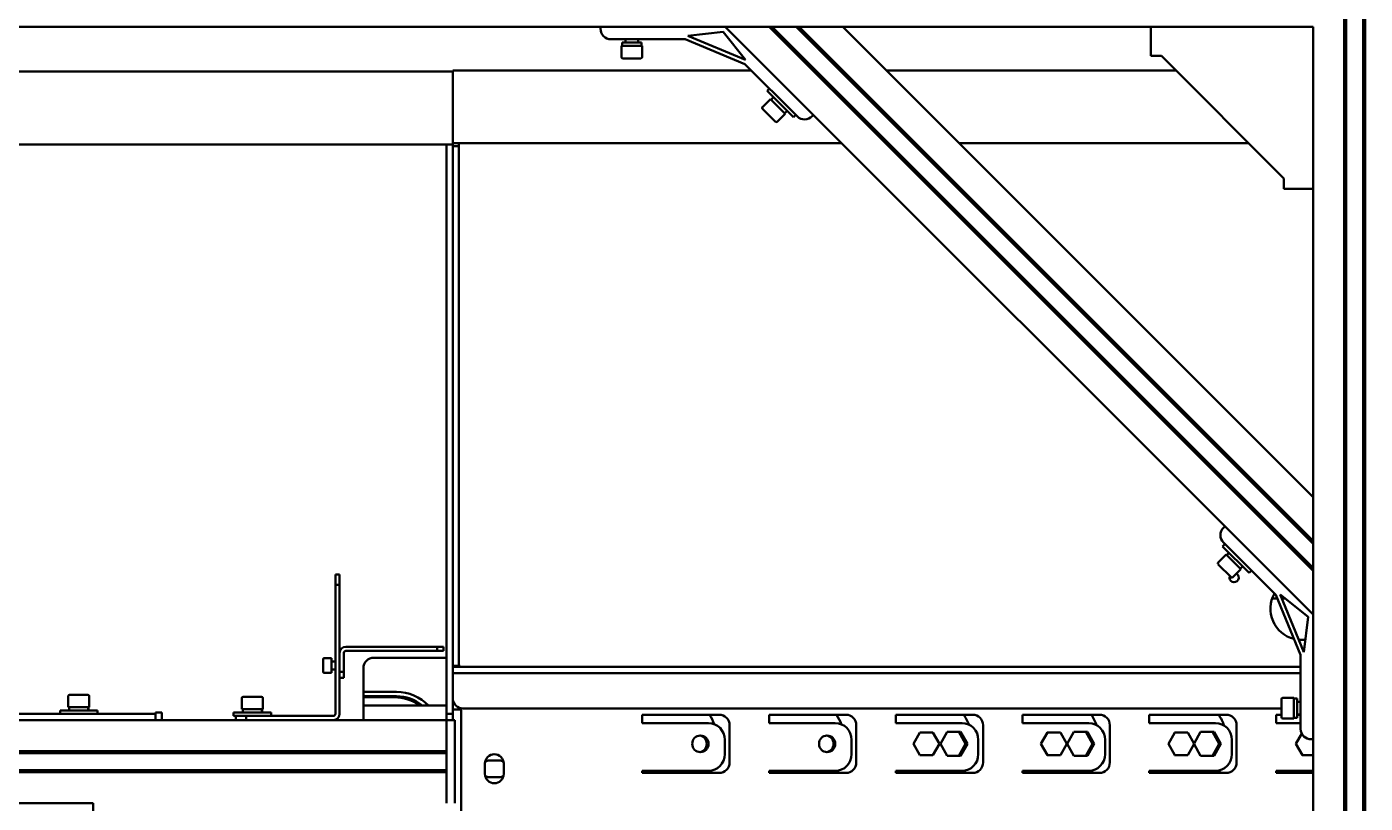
# Model space of a CAD drawing. Header units: millimetres. Extents: x 845401 to 948039, y 511594 to 550263.
# Drawn here: x 914972 to 915616, y 544733 to 545107 of the extents above; entities that cross this region are included whole.
import ezdxf

# ---------------------------------------------------------------- set-up
doc = ezdxf.new("R2010")
doc.units = ezdxf.units.MM
doc.layers.add('可见 (ISO)', color=7, linetype='Continuous', lineweight=50)

# ---------------------------------------------------------------- blocks, each defined once
blk = doc.blocks.new('A$C2A4E01FC')
at = {"layer": '可见 (ISO)', "color": 251}
for p, q in [((3249.4, 271.95), (3249.4, 2641.95)), ((3250.4, 271.95), (3250.4, 2641.95)), ((3258.6, 271.95), (3258.6, 2641.95)), ((3259.6, 271.95), (3259.6, 2641.95)), ((2951.66, 1081.95), (817.34, 1081.95)), ((2891.66, 1081.95), (2891.64, 1081.06)), ((2932.27, 1075.95), (2896.64, 1075.95)), ((2903.66, 1074.35), (2903.66, 1075.95)), ((2909.66, 1074.35), (2909.66, 1075.95)), ((2961.12, 1064), (2932.27, 1075.95)), ((2950.66, 1079.55), (2933.6, 1077.56)), ((2933.6, 1077.56), (2961.32, 1066.08)), ((2961.32, 1066.08), (2950.66, 1079.55)), ((2954.63, 1081.95), (2951.66, 1081.95)), ((2951.66, 1081.95), (3234.5, 799.11)), ((2954.63, 1081.95), (2972.73, 1081.95)), ((2972.73, 1081.95), (2974.14, 1081.95)), ((2972.73, 1081.95), (3234.5, 820.18)), ((2985.74, 1081.95), (2974.14, 1081.95)), ((2974.14, 1081.95), (3234.5, 821.59)), ((2985.74, 1081.95), (2987.15, 1081.95)), ((2985.74, 1081.95), (3234.5, 833.19)), ((2987.15, 1081.95), (3005.26, 1081.95)), ((2987.15, 1081.95), (3234.5, 834.6)), ((3008.23, 1081.95), (3005.26, 1081.95)), ((3156.5, 1081.95), (3008.23, 1081.95)), ((3008.23, 1081.95), (3234.5, 855.68)), ((3156.5, 1081.95), (3234.5, 1081.95)), ((3156.5, 1067.95), (3156.5, 1081.95)), ((3234.5, 1081.95), (3234.5, 1003.95)), ((2911.66, 1072.75), (2901.66, 1072.75)), ((2901.66, 1067.35), (2901.66, 1072.75)), ((2902.01, 1073.37), (2902.01, 1072.75)), ((2911.31, 1074.35), (2902.02, 1074.35)), ((2911.31, 1074.35), (2911.31, 1072.75)), ((2911.66, 1067.35), (2911.66, 1072.75)), ((2911.06, 1066.75), (2902.26, 1066.75)), ((2986.32, 1038.8), (2961.12, 1064)), ((3156.5, 1067.95), (3161.5, 1067.95)), ((3220.5, 1008.95), (3161.5, 1067.95)), ((804.23, 1060.35), (2820.5, 1060.35)), ((2964.2, 1060.92), (2820.5, 1060.92)), ((2820.5, 1057.42), (2820.5, 1060.92)), ((2820.5, 1025.92), (2820.5, 1057.42)), ((2820.5, 1056.85), (2820.5, 1025.35)), ((3168.53, 1060.92), (3029.26, 1060.92)), ((2972.87, 1052.25), (2971.74, 1051.12)), ((2984.47, 1038.39), (2971.74, 1051.12)), ((2969.62, 1043.34), (2973.44, 1047.16)), ((2980.51, 1040.09), (2973.44, 1047.16)), ((2974.12, 1047.35), (2973.68, 1046.91)), ((2975.84, 1036.27), (2969.62, 1042.49)), ((2976.69, 1036.27), (2980.51, 1040.09)), ((2981.39, 1041.47), (2980.26, 1040.34)), ((2985.6, 1039.52), (2984.47, 1038.39)), ((2993.47, 1038.88), (2994.08, 1039.52)), ((2820.5, 1025.35), (764.5, 1025.35)), ((2817.5, 761.35), (2817.5, 1025.35)), ((3007.69, 1025.92), (2820.5, 1025.92)), ((2820.5, 1024.42), (2820.5, 1025.35)), ((2820.5, 1024.42), (2820.5, 774.42)), ((2820.5, 1024.42), (2823.5, 1024.42)), ((2823.5, 1025.92), (2823.5, 1024.42)), ((2823.5, 1024.42), (2823.5, 774.42)), ((3203.53, 1025.92), (3064.26, 1025.92)), ((3220.5, 1008.95), (3220.5, 1003.95)), ((3220.5, 1003.95), (3234.5, 1003.95)), ((3234.5, 855.68), (3234.5, 1003.95)), ((3234.5, 852.71), (3234.5, 855.68)), ((3234.5, 852.71), (3234.5, 834.6)), ((3192.07, 841.53), (3191.43, 840.92)), ((3192.07, 833.05), (3190.94, 831.92)), ((3203.67, 819.19), (3190.94, 831.92)), ((3216.55, 808.57), (3191.35, 833.77)), ((3234.5, 834.6), (3234.5, 833.19)), ((3234.5, 821.59), (3234.5, 833.19)), ((3188.82, 824.14), (3192.64, 827.96)), ((3199.71, 820.89), (3192.64, 827.96)), ((3193.32, 828.15), (3192.89, 827.71)), ((2764.06, 818.35), (2764.06, 813.35)), ((2766.06, 818.35), (2764.06, 818.35)), ((2766.06, 813.35), (2766.06, 818.35)), ((3195.04, 817.07), (3188.82, 823.29)), ((3195.89, 817.07), (3199.71, 820.89)), ((3200.59, 822.27), (3199.46, 821.13)), ((3204.8, 820.32), (3203.67, 819.19)), ((3234.5, 821.59), (3234.5, 820.18)), ((3234.5, 820.18), (3234.5, 802.08)), ((2764.06, 813.35), (2766.06, 813.35)), ((2764.06, 813.35), (2764.06, 751.35)), ((2766.06, 813.35), (2766.06, 751.35)), ((3214.86, 806.92), (3217.24, 806.92)), ((3228.5, 779.72), (3216.55, 808.57)), ((3218.63, 808.77), (3230.11, 781.06)), ((3232.1, 798.11), (3218.63, 808.77)), ((3219.4, 806.92), (3220.97, 806.92)), ((3234.5, 799.11), (3234.5, 802.08)), ((3234.5, 439.95), (3234.5, 799.11)), ((3230.11, 781.06), (3232.1, 798.11)), ((3230.8, 786.92), (3229, 786.92)), ((2766.06, 771.61), (2766.06, 780.61)), ((2768.06, 771.61), (2768.06, 780.61)), ((2769.06, 783.61), (2813.06, 783.61)), ((2769.06, 781.61), (2813.06, 781.61)), ((2816.06, 783.61), (2813.06, 783.61)), ((2813.06, 783.61), (2813.06, 781.61)), ((2813.06, 781.61), (2816.06, 781.61)), ((2816.06, 781.61), (2816.06, 783.61)), ((3228.5, 744.09), (3228.5, 779.72)), ((2758.16, 771.51), (2758.16, 777.71)), ((2758.56, 778.11), (2762.16, 778.11)), ((2762.16, 771.11), (2762.16, 778.11)), ((2762.36, 776.61), (2764.06, 776.61)), ((2768.16, 776.18), (2768.06, 776.28)), ((2768.16, 773.04), (2768.06, 772.94)), ((2768.16, 776.18), (2768.16, 773.04)), ((2777.5, 773.35), (2777.5, 748.35)), ((2817, 778.35), (2782.5, 778.35)), ((2817, 778.35), (2817.5, 778.35)), ((2820.5, 773.92), (2820.5, 774.42)), ((2820.5, 774.42), (2823.5, 774.42)), ((2820.5, 770.92), (2820.5, 773.92)), ((3228.5, 773.92), (2820.5, 773.92)), ((2824, 774.42), (2823.5, 774.42)), ((2824, 774.42), (2824, 773.92)), ((2758.56, 771.11), (2762.16, 771.11)), ((2762.36, 772.61), (2764.06, 772.61)), ((2768.06, 771.61), (2766.06, 771.61)), ((2766.06, 768.61), (2768.06, 768.61)), ((2768.06, 768.61), (2768.06, 771.61)), ((2820.5, 770.7), (2820.5, 770.92)), ((3228.5, 770.92), (2820.5, 770.92)), ((2820.5, 766.42), (2820.5, 770.7)), ((2636.1, 760.55), (2644.9, 760.55)), ((2777.5, 761.95), (2793.5, 761.95)), ((2817.5, 751.35), (2817.5, 761.35)), ((2820.5, 758.92), (2820.5, 766.42)), ((2635.5, 759.95), (2635.5, 754.55)), ((2635.5, 754.55), (2645.5, 754.55)), ((2635.85, 752.95), (2635.85, 754.55)), ((2645.15, 753.94), (2645.15, 754.55)), ((2645.5, 759.95), (2645.5, 754.55)), ((2719.06, 758.95), (2719.06, 753.55)), ((2719.66, 759.55), (2728.46, 759.55)), ((2729.06, 758.95), (2729.06, 753.55)), ((2777.5, 759.85), (2793.5, 759.85)), ((2777.5, 759.35), (2792.5, 759.35)), ((2777.5, 755.35), (2817.5, 755.35)), ((2820.5, 758.92), (2820.5, 756.25)), ((2820.5, 756.25), (2820.5, 753.42)), ((2824.5, 754.02), (2824.5, 753.42)), ((3219.3, 753.92), (2825.5, 753.92)), ((3219.3, 749.71), (3219.3, 758.51)), ((3219.9, 759.11), (3225.3, 759.11)), ((3225.3, 749.11), (3225.3, 759.11)), ((3225.92, 758.76), (3225.3, 758.76)), ((3226.9, 749.46), (3226.9, 758.75)), ((3226.9, 757.11), (3228.5, 757.11)), ((917.5, 751.35), (2667.5, 751.35)), ((2817.5, 748.35), (1587.5, 748.35)), ((2631.5, 752.95), (2649.5, 752.95)), ((2631.5, 751.35), (2631.5, 752.95)), ((2649.5, 751.35), (2649.5, 752.95)), ((2667.5, 751.35), (2677.5, 751.35)), ((2677.5, 751.85), (2677.5, 751.95)), ((2677.5, 751.95), (2680.5, 751.95)), ((2677.5, 751.35), (2677.5, 751.85)), ((2677.5, 748.35), (2677.5, 751.35)), ((2680.5, 751.95), (2680.5, 748.35)), ((2715.06, 751.95), (2733.06, 751.95)), ((2715.06, 750.35), (2715.06, 751.95)), ((2715.06, 750.35), (2716.06, 750.35)), ((2721.06, 750.35), (2716.06, 750.35)), ((2716.06, 750.35), (2716.06, 748.35)), ((2719.06, 753.55), (2729.06, 753.55)), ((2719.41, 751.95), (2719.41, 753.55)), ((2721.06, 748.35), (2721.06, 750.35)), ((2763.06, 750.35), (2721.06, 750.35)), ((2728.71, 752.94), (2728.71, 753.55)), ((2733.06, 750.35), (2733.06, 751.95)), ((2817.5, 751.35), (2817.5, 748.35)), ((2817.5, 751.35), (2820.5, 751.35)), ((2817.5, 748.35), (2817.5, 743.85)), ((2817.5, 748.35), (2821.5, 748.35)), ((2817.5, 743.85), (2817.5, 748.35)), ((2820.5, 749.42), (2820.5, 753.42)), ((2824.5, 753.42), (2820.5, 753.42)), ((2820.5, 749.42), (2820.5, 748.35)), ((2821.5, 748.35), (2821.5, 743.85)), ((2824.5, 753.42), (2824.5, 749.42)), ((2824.5, 749.42), (2824.5, 663.42)), ((2911.7, 746.92), (2911.7, 750.92)), ((2911.7, 750.92), (2948.7, 750.92)), ((2972.7, 746.92), (2972.7, 750.92)), ((2972.7, 750.92), (3009.7, 750.92)), ((3033.7, 746.92), (3033.7, 750.92)), ((3033.7, 750.92), (3070.7, 750.92)), ((3094.7, 746.92), (3094.7, 750.92)), ((3094.7, 750.92), (3131.7, 750.92)), ((3155.7, 746.92), (3155.7, 750.92)), ((3155.7, 750.92), (3192.7, 750.92)), ((3216.7, 746.92), (3216.7, 750.92)), ((3216.7, 750.92), (3219.3, 750.92)), ((3219.9, 749.11), (3225.3, 749.11)), ((3226.9, 749.46), (3225.3, 749.46)), ((3226.9, 751.11), (3228.5, 751.11)), ((3226.9, 750.92), (3228.5, 750.92)), ((2817.5, 712.85), (2817.5, 743.85)), ((2817.5, 743.85), (2817.5, 733.45)), ((2821.5, 712.85), (2821.5, 743.85)), ((2911.7, 746.92), (2912.64, 746.92)), ((2912.64, 746.92), (2943.57, 746.92)), ((2953.7, 745.92), (2953.7, 727.92)), ((2972.7, 746.92), (2973.64, 746.92)), ((2973.64, 746.92), (3004.57, 746.92)), ((3014.7, 745.92), (3014.7, 727.92)), ((3033.7, 746.92), (3034.64, 746.92)), ((3034.64, 746.92), (3065.57, 746.92)), ((3042.23, 736.92), (3045.34, 742.42)), ((3045.34, 742.42), (3045.22, 742.42)), ((3045.34, 742.42), (3051.55, 742.42)), ((3051.55, 742.42), (3054.66, 736.92)), ((3058.41, 742.67), (3055.16, 736.92)), ((3064.91, 742.67), (3058.41, 742.67)), ((3067.32, 736.92), (3064.07, 742.67)), ((3068.15, 736.92), (3064.91, 742.67)), ((3075.7, 745.92), (3075.7, 727.92)), ((3094.7, 746.92), (3095.64, 746.92)), ((3095.64, 746.92), (3126.57, 746.92)), ((3103.57, 736.92), (3106.68, 742.42)), ((3106.68, 742.42), (3106.54, 742.42)), ((3106.68, 742.42), (3112.89, 742.42)), ((3112.89, 742.42), (3116, 736.92)), ((3119.41, 742.67), (3116.16, 736.92)), ((3125.91, 742.67), (3119.41, 742.67)), ((3128.32, 736.92), (3125.07, 742.67)), ((3129.15, 736.92), (3125.91, 742.67)), ((3136.7, 745.92), (3136.7, 727.92)), ((3155.7, 746.92), (3156.64, 746.92)), ((3156.64, 746.92), (3187.57, 746.92)), ((3164.91, 736.92), (3168.02, 742.42)), ((3168.02, 742.42), (3167.87, 742.42)), ((3168.02, 742.42), (3174.23, 742.42)), ((3174.23, 742.42), (3177.34, 736.92)), ((3180.41, 742.67), (3177.25, 737.07)), ((3186.91, 742.67), (3180.41, 742.67)), ((3189.32, 736.92), (3186.07, 742.67)), ((3190.15, 736.92), (3186.91, 742.67)), ((3197.7, 745.92), (3197.7, 727.92)), ((3216.7, 746.92), (3217.64, 746.92)), ((3217.64, 746.92), (3228.5, 746.92)), ((3226.25, 736.92), (3229.03, 741.84)), ((2951.4, 738.92), (2951.4, 731.92)), ((3012.4, 738.92), (3012.4, 731.92)), ((3042.23, 736.92), (3042.11, 736.92)), ((3045.34, 731.42), (3042.23, 736.92)), ((3054.66, 736.92), (3051.55, 731.42)), ((3055.16, 736.92), (3058.41, 731.17)), ((3064.07, 731.17), (3067.32, 736.92)), ((3064.91, 731.17), (3068.15, 736.92)), ((3068.15, 736.92), (3067.32, 736.92)), ((3073.4, 738.92), (3073.4, 731.92)), ((3103.57, 736.92), (3103.43, 736.92)), ((3106.68, 731.42), (3103.57, 736.92)), ((3116, 736.92), (3112.89, 731.42)), ((3116.16, 736.92), (3119.41, 731.17)), ((3125.07, 731.17), (3128.32, 736.92)), ((3125.91, 731.17), (3129.15, 736.92)), ((3129.15, 736.92), (3128.32, 736.92)), ((3134.4, 738.92), (3134.4, 731.92)), ((3164.91, 736.92), (3164.76, 736.92)), ((3168.02, 731.42), (3164.91, 736.92)), ((3177.34, 736.92), (3174.23, 731.42)), ((3177.25, 736.77), (3180.41, 731.17)), ((3186.07, 731.17), (3189.32, 736.92)), ((3186.91, 731.17), (3190.15, 736.92)), ((3190.15, 736.92), (3189.32, 736.92)), ((3195.4, 738.92), (3195.4, 731.92)), ((3226.25, 736.92), (3226.09, 736.92)), ((3229.36, 731.42), (3226.25, 736.92)), ((3233.61, 739.09), (3234.5, 739.11)), ((2817.5, 733.45), (1587.5, 733.45)), ((2817.5, 732.45), (1587.5, 732.45)), ((2838, 728.92), (2843, 728.92)), ((3045.34, 731.42), (3045.22, 731.42)), ((3051.55, 731.42), (3045.34, 731.42)), ((3058.41, 731.17), (3064.91, 731.17)), ((3106.68, 731.42), (3106.54, 731.42)), ((3112.89, 731.42), (3106.68, 731.42)), ((3119.41, 731.17), (3125.91, 731.17)), ((3168.02, 731.42), (3167.87, 731.42)), ((3174.23, 731.42), (3168.02, 731.42)), ((3180.41, 731.17), (3186.91, 731.17)), ((3229.36, 731.42), (3229.19, 731.42)), ((3234.5, 731.42), (3229.36, 731.42)), ((2817.5, 724.25), (1587.5, 724.25)), ((2817.5, 723.25), (1587.5, 723.25)), ((2817.5, 723.25), (2817.5, 712.85)), ((2836, 722.42), (2836, 727.42)), ((2845, 727.42), (2845, 722.42)), ((2911.7, 722.92), (2911.7, 723.92)), ((2912.64, 723.92), (2911.7, 723.92)), ((2948.7, 722.92), (2911.7, 722.92)), ((2943.57, 723.92), (2912.64, 723.92)), ((2972.7, 722.92), (2972.7, 723.92)), ((2973.64, 723.92), (2972.7, 723.92)), ((3009.7, 722.92), (2972.7, 722.92)), ((3004.57, 723.92), (2973.64, 723.92)), ((3033.7, 722.92), (3033.7, 723.92)), ((3034.64, 723.92), (3033.7, 723.92)), ((3070.7, 722.92), (3033.7, 722.92)), ((3065.57, 723.92), (3034.64, 723.92)), ((3094.7, 722.92), (3094.7, 723.92)), ((3095.64, 723.92), (3094.7, 723.92)), ((3131.7, 722.92), (3094.7, 722.92)), ((3126.57, 723.92), (3095.64, 723.92)), ((3155.7, 722.92), (3155.7, 723.92)), ((3156.64, 723.92), (3155.7, 723.92)), ((3192.7, 722.92), (3155.7, 722.92)), ((3187.57, 723.92), (3156.64, 723.92)), ((3216.7, 722.92), (3216.7, 723.92)), ((3217.64, 723.92), (3216.7, 723.92)), ((3234.5, 722.92), (3216.7, 722.92)), ((3234.5, 723.92), (3217.64, 723.92)), ((2843, 720.92), (2838, 720.92)), ((2817.5, 712.85), (2817.5, 708.35)), ((2817.5, 708.35), (2817.5, 712.85)), ((2821.5, 712.85), (2821.5, 708.35)), ((2527.5, 708.35), (2647.5, 708.35)), ((2647.5, 703.35), (2647.5, 708.35))]:
    blk.add_line(p, q, dxfattribs=at)
for centre, radius, start, end in [((2896.64, 1080.95), 5, 178.74886, 270), ((2902.26, 1067.35), 0.6, 180, 270), ((2911.06, 1067.35), 0.6, 270, 0), ((2970.04, 1042.92), 0.6, 135, 225), ((2989.86, 1042.34), 5, 225, 316.25114), ((2976.26, 1036.7), 0.6, 225, 315), ((3194.89, 837.31), 5, 133.74886, 225), ((3189.25, 823.72), 0.6, 135, 225), ((3196.5, 816.92), 2.25, 159.26232, 58.76397), ((3195.47, 817.49), 0.6, 225, 315), ((3229, 801.92), 15, 150.85846, 255.84193), ((3229, 801.92), 15, 264.87356, 270), ((2769.06, 780.61), 3, 90, 180), ((2769.06, 780.61), 1, 90, 180), ((2758.56, 777.71), 0.4, 90, 180), ((2762.36, 776.81), 0.2, 180, 270), ((2782.5, 773.35), 5, 90, 180), ((2758.56, 771.51), 0.4, 180, 270), ((2762.36, 772.41), 0.2, 90, 180), ((2636.1, 759.95), 0.6, 90, 180), ((2644.9, 759.95), 0.6, 0, 90), ((2793.5, 740.85), 21.1, 43.40917, 90), ((2719.66, 758.95), 0.6, 90, 180), ((2728.46, 758.95), 0.6, 0, 90), ((2792.5, 739.35), 20, 53.1301, 90), ((2793.5, 740.85), 19, 49.74339, 90), ((2825.5, 758.92), 5, 180, 270), ((3219.9, 758.51), 0.6, 90, 180), ((2763.06, 751.35), 3, 270, 0), ((2763.06, 751.35), 1, 270, 0), ((2948.7, 745.92), 5, 0, 90), ((3009.7, 745.92), 5, 0, 90), ((3070.7, 745.92), 5, 0, 90), ((3131.7, 745.92), 5, 0, 90), ((3192.7, 745.92), 5, 0, 90), ((3219.9, 749.71), 0.6, 180, 270), ((3233.5, 744.09), 5, 180, 271.25114), ((2840.5, 727.42), 4.5, 0, 180), ((2838, 724.92), 4, 90, 118.04135), ((2843, 724.92), 4, 61.95865, 90), ((2948.7, 727.92), 5, 270, 0), ((3009.7, 727.92), 5, 270, 0), ((3070.7, 727.92), 5, 270, 0), ((3131.7, 727.92), 5, 270, 0), ((3192.7, 727.92), 5, 270, 0), ((2840.5, 722.42), 4.5, 180, 0), ((2838, 724.92), 4, 241.95865, 270), ((2843, 724.92), 4, 270, 298.04135)]:
    blk.add_arc(centre, radius, start, end, dxfattribs=at)
for centre, major_axis, ratio, start_param, end_param in [((2906.66, 1073.37), (0, 14.31), 0.32492, 1.501925, 1.613793), ((2906.66, 1075.34), (0, 14.31), 0.32492, 1.639668, 1.752411), ((2977.41, 1044.06), (10.12, 10.12), 0.32492, 1.501925, 1.613793), ((2978.8, 1045.45), (10.12, 10.12), 0.32492, 1.639668, 1.752411), ((3196.61, 824.86), (10.12, 10.12), 0.32492, 1.501925, 1.613793), ((3198, 826.25), (10.12, 10.12), 0.32492, 1.639668, 1.752411), ((2640.5, 751.97), (0, -14.31), 0.32492, 1.639668, 1.752411), ((2640.5, 753.94), (0, -14.31), 0.32492, 1.501925, 1.613793), ((3225.92, 754.11), (14.31, 0), 0.32492, 1.501925, 1.613793), ((3227.88, 754.11), (14.31, 0), 0.32492, 1.639668, 1.752411), ((2724.06, 750.97), (0, -14.31), 0.32492, 1.639668, 1.752411), ((2724.06, 752.94), (0, -14.31), 0.32492, 1.501925, 1.613793), ((2923.74, 736.92), (0, -25), 0.978148, 1.959369, 2.165182), ((2984.92, 736.92), (0, -25), 0.978148, 1.9555, 2.165182), ((3046.16, 736.92), (0, -25), 0.978148, 1.949848, 2.165182), ((3107.5, 736.92), (0, -25), 0.978148, 1.94047, 2.165182), ((3168.84, 736.92), (0, -25), 0.978148, 1.929272, 2.165182), ((2938.83, 736.92), (0, 4), 0.978148, 3.248072, 6.176706), ((2943.57, 738.92), (0, 8), 0.978148, 4.712389, 6.283185), ((2999.83, 736.92), (0, 4), 0.978148, 3.248072, 6.176706), ((3004.57, 738.92), (0, 8), 0.978148, 4.712389, 6.283185), ((3065.57, 738.92), (0, 8), 0.978148, 4.712389, 6.283185), ((3126.57, 738.92), (0, 8), 0.978148, 4.712389, 6.283185), ((3187.57, 738.92), (0, 8), 0.978148, 4.712389, 6.283185), ((2943.57, 731.92), (0, -8), 0.978148, 0, 1.570796), ((3004.57, 731.92), (0, -8), 0.978148, 0, 1.570796), ((3065.57, 731.92), (0, -8), 0.978148, 0, 1.570796), ((3126.57, 731.92), (0, -8), 0.978148, 0, 1.570796), ((3187.57, 731.92), (0, -8), 0.978148, 0, 1.570796), ((2923.74, 736.92), (0, -25), 0.978148, 0.976411, 1.027664), ((2984.92, 736.92), (0, -25), 0.978148, 0.976411, 1.029166), ((3046.16, 736.92), (0, -25), 0.978148, 0.976411, 1.031564), ((3107.5, 736.92), (0, -25), 0.978148, 0.976411, 1.035923), ((3168.84, 736.92), (0, -25), 0.978148, 0.976411, 1.04154)]:
    blk.add_ellipse(centre, major_axis=major_axis, ratio=ratio, start_param=start_param, end_param=end_param, dxfattribs=at)
for centre in [(2939.66, 736.92), (3000.66, 736.92)]:
    blk.add_ellipse(centre, major_axis=(0, 4), ratio=0.978148, dxfattribs=at)

msp = doc.modelspace()

# ---------------------------------------------------------------- block references
msp.add_blockref('A$C2A4E01FC', (912356.69, 544024.87))

doc.saveas('drawing.dxf')
